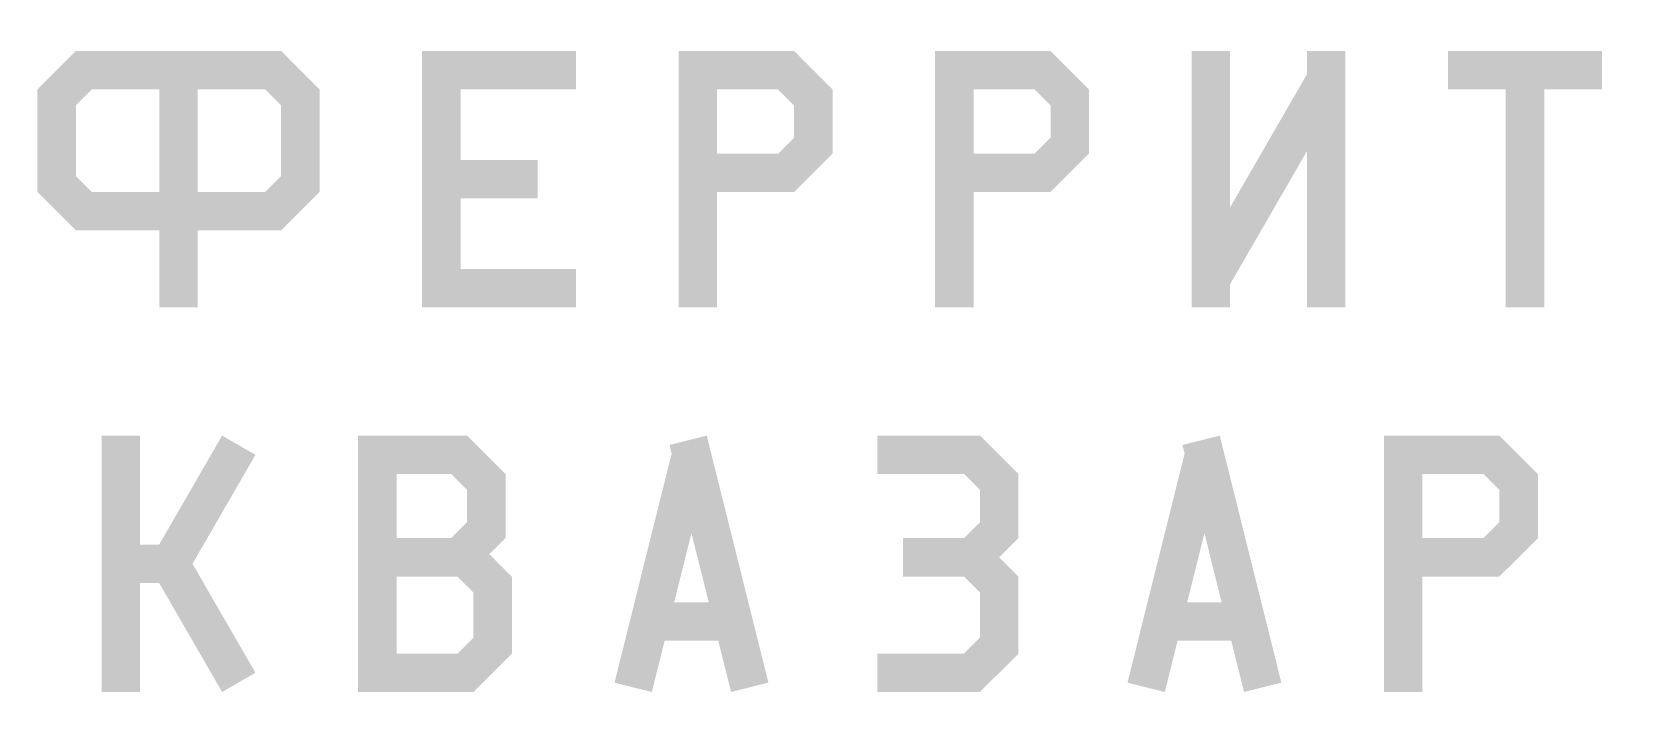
# Model space of a CAD drawing. Extents: x 45 to 57.4, y 48.4 to 53.6.
import ezdxf

# ---------------------------------------------------------------- set-up
doc = ezdxf.new("R2010")
doc.units = 0
doc.layers.add('MARK', color=126, linetype='CONTINUOUS')

msp = doc.modelspace()

# ---------------------------------------------------------------- linework, layer by layer
at = {"layer": 'MARK', "const_width": 0.3}
for points in [[(45.106066, 53.093934), (45.406066, 53.393934)], [(47.093934, 53.093934), (46.793934, 53.393934)], [(48.15, 51.5), (48.15, 53.5)], [(50.15, 51.5), (50.15, 53.5)], [(51.093934, 53.093934), (50.793934, 53.393934)], [(52.15, 51.5), (52.15, 53.5)], [(53.093934, 53.093934), (52.793934, 53.393934)], [(54.15, 51.5), (54.15, 53.5)], [(55.05, 51.5), (55.05, 53.5)], [(45.3, 53.35), (46.1, 53.35)], [(46.9, 53.35), (46.1, 53.35)], [(48.3, 53.35), (49.2, 53.35)], [(50.3, 53.35), (50.9, 53.35)], [(52.3, 53.35), (52.9, 53.35)], [(54.15, 51.720577), (55.05, 53.279423)], [(56, 53.35), (57.2, 53.35)], [(45.15, 53.2), (45.15, 52.4)], [(46.1, 52.4), (46.1, 53.2)], [(47.05, 53.2), (47.05, 52.4)], [(51.05, 52.7), (51.05, 53.2)], [(53.05, 52.7), (53.05, 53.2)], [(56.6, 51.5), (56.6, 53.2)], [(51.093934, 52.806066), (50.793934, 52.506066)], [(53.093934, 52.806066), (52.793934, 52.506066)], [(50.3, 52.55), (50.9, 52.55)], [(52.3, 52.55), (52.9, 52.55)], [(45.106066, 52.506066), (45.406066, 52.206066)], [(47.093934, 52.506066), (46.793934, 52.206066)], [(48.3, 52.5), (48.9, 52.5)], [(46.1, 51.5), (46.1, 52.3)], [(45.3, 52.25), (46.1, 52.25)], [(46.9, 52.25), (46.1, 52.25)], [(48.3, 51.65), (49.2, 51.65)], [(45.65, 48.5), (45.65, 50.5)], [(45.970096, 49.38577), (46.570096, 50.425)], [(47.65, 48.5), (47.65, 50.5)], [(50.554456, 48.536288), (50.073999, 50.463296)], [(54.554456, 48.536288), (54.073999, 50.463296)], [(55.65, 48.5), (55.65, 50.5)], [(47.8, 50.35), (48.35, 50.35)], [(48.543934, 50.093934), (48.243934, 50.393934)], [(49.645544, 48.536288), (50.105196, 50.37985)], [(51.55, 50.35), (52.35, 50.35)], [(52.543934, 50.093934), (52.243934, 50.393934)], [(53.645544, 48.536288), (54.105196, 50.37985)], [(55.8, 50.35), (56.4, 50.35)], [(56.593934, 50.093934), (56.293934, 50.393934)], [(48.5, 50.2), (48.5, 49.7)], [(52.5, 50.2), (52.5, 49.7)], [(56.55, 49.7), (56.55, 50.2)], [(48.543934, 49.806066), (48.243934, 49.506066)], [(52.543934, 49.806066), (52.243934, 49.506066)], [(56.593934, 49.806066), (56.293934, 49.506066)], [(45.970096, 49.61423), (46.570096, 48.575)], [(47.8, 49.55), (48.4, 49.55)], [(48.593934, 49.293934), (48.293934, 49.593934)], [(51.75, 49.55), (52.35, 49.55)], [(52.543934, 49.293934), (52.243934, 49.593934)], [(55.8, 49.55), (56.4, 49.55)], [(45.7, 49.5), (46.1, 49.5)], [(48.55, 49.4), (48.55, 48.8)], [(52.5, 49.4), (52.5, 48.8)], [(49.8, 49.05), (50.4, 49.05)], [(53.8, 49.05), (54.4, 49.05)], [(48.593934, 48.906066), (48.293934, 48.606066)], [(52.543934, 48.906066), (52.243934, 48.606066)], [(47.8, 48.65), (48.4, 48.65)], [(51.55, 48.65), (52.35, 48.65)]]:
    msp.add_lwpolyline(points, dxfattribs=at)

doc.saveas('drawing.dxf')
